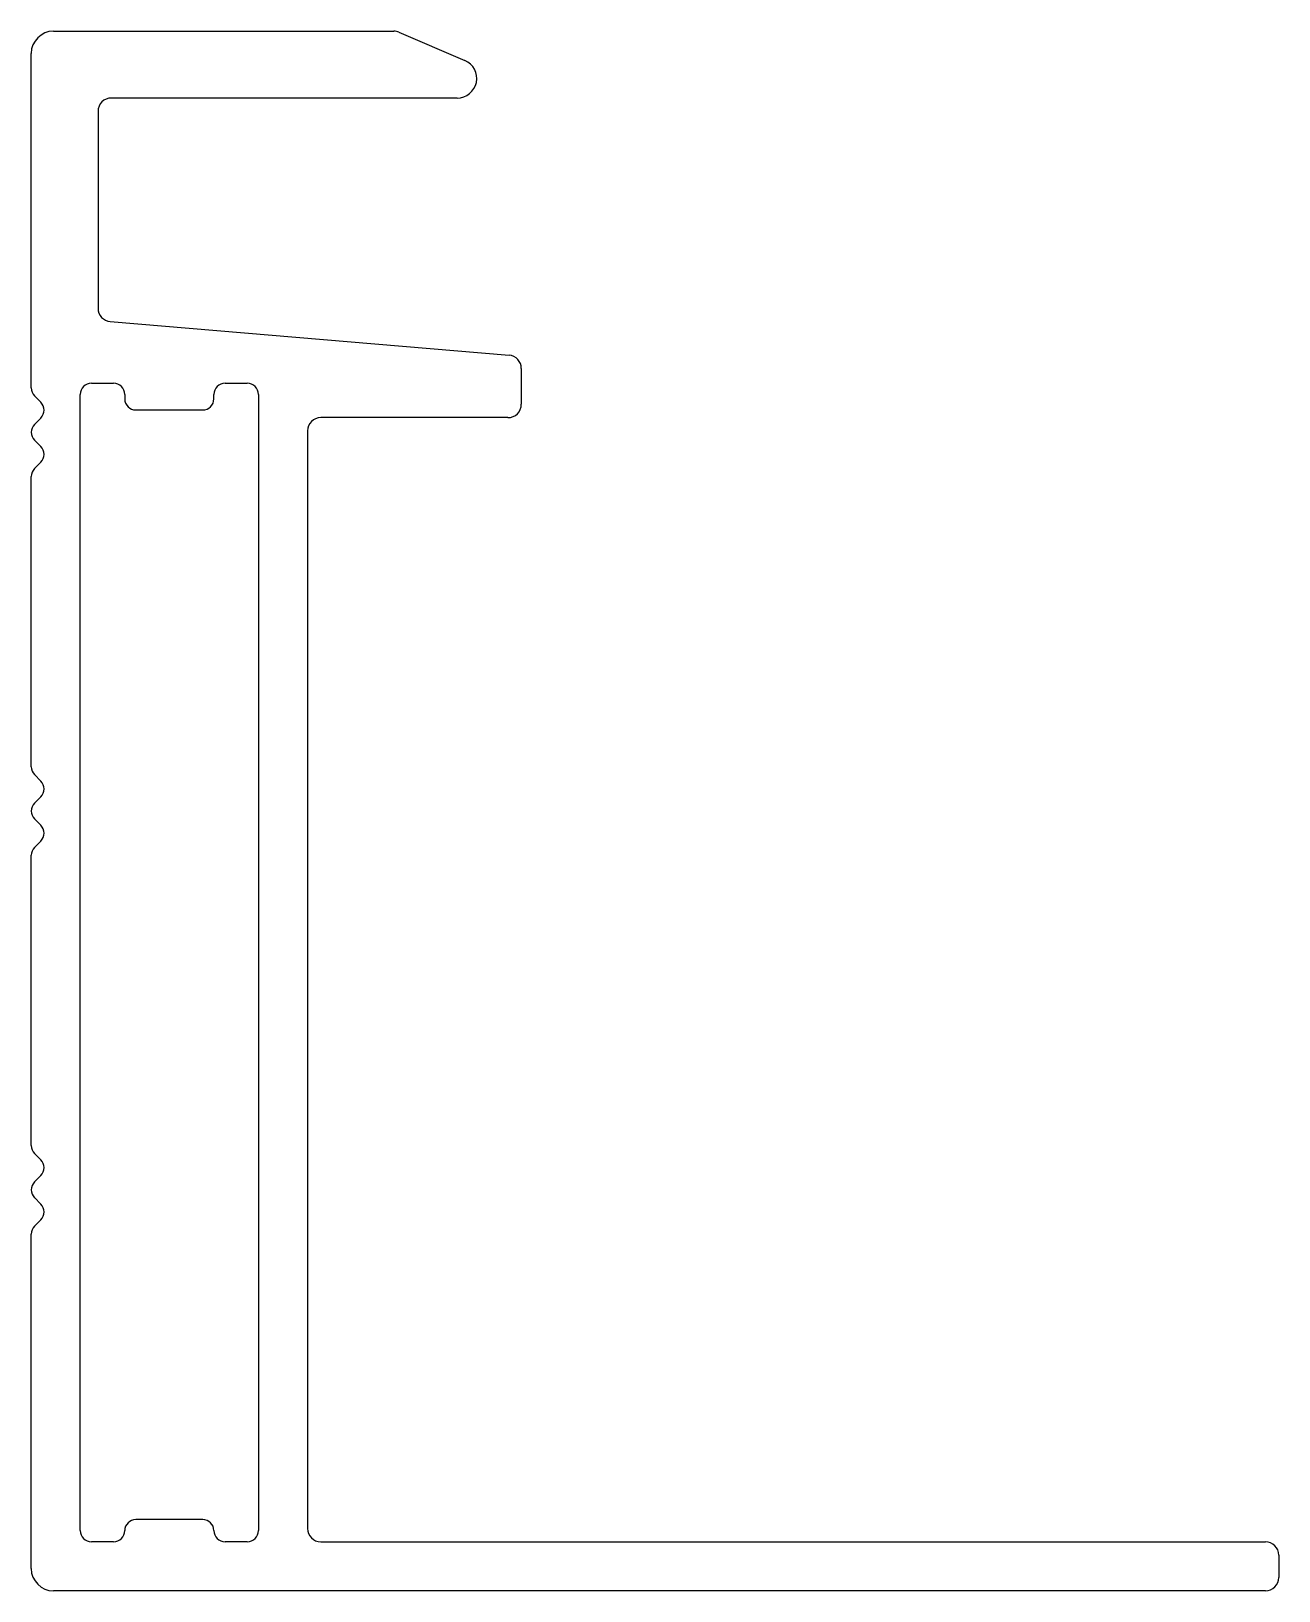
# Model space of a CAD drawing. Extents: x 1.4 to 29.4, y 1.3 to 36.3.
import ezdxf

# ---------------------------------------------------------------- set-up
doc = ezdxf.new("R2010")
doc.units = 0
doc.layers.get('0').update_dxf_attribs({"linetype": 'CONTINUOUS'})

msp = doc.modelspace()

# ---------------------------------------------------------------- linework, layer by layer
for p, q in [((1.881, 36.28), (9.517, 36.28)), ((9.634, 36.256), (11.113, 35.625)), ((1.381, 28.273), (1.381, 35.78)), ((10.941, 34.78), (3.181, 34.78)), ((2.881, 34.48), (2.881, 30.061)), ((3.156, 29.762), (12.106, 29.009)), ((12.381, 28.71), (12.381, 27.908)), ((2.731, 28.38), (3.231, 28.38)), ((5.731, 28.38), (6.231, 28.38)), ((1.597, 27.953), (1.454, 28.096)), ((2.481, 2.63), (2.481, 28.13)), ((3.481, 28.13), (3.481, 28.03)), ((5.481, 28.03), (5.481, 28.13)), ((6.481, 28.13), (6.481, 2.63)), ((3.731, 27.78), (5.231, 27.78)), ((1.454, 27.456), (1.597, 27.599)), ((7.581, 27.308), (7.581, 2.68)), ((12.081, 27.608), (7.881, 27.608)), ((1.597, 26.959), (1.454, 27.103)), ((1.454, 26.463), (1.597, 26.606)), ((1.381, 19.773), (1.381, 26.286)), ((1.597, 19.453), (1.454, 19.596)), ((1.454, 18.956), (1.597, 19.099)), ((1.597, 18.459), (1.454, 18.603)), ((1.454, 17.963), (1.597, 18.106)), ((1.381, 11.273), (1.381, 17.786)), ((1.597, 10.953), (1.454, 11.096)), ((1.454, 10.456), (1.597, 10.599)), ((1.597, 9.959), (1.454, 10.103)), ((1.454, 9.463), (1.597, 9.606)), ((1.381, 1.78), (1.381, 9.286)), ((5.231, 2.88), (3.731, 2.88)), ((3.231, 2.38), (2.731, 2.38)), ((6.231, 2.38), (5.731, 2.38)), ((7.881, 2.38), (29.081, 2.38)), ((29.381, 2.08), (29.381, 1.58)), ((29.081, 1.28), (1.881, 1.28))]:
    msp.add_line(p, q)
for centre, radius, start, end in [((1.881, 35.78), 0.5, 90, 180), ((9.517, 35.98), 0.3, 66.9015, 90), ((10.941, 35.22), 0.44, 270, 66.9015), ((3.181, 34.48), 0.3, 90, 180), ((3.181, 30.061), 0.3, 180, 265.1928), ((12.081, 28.71), 0.3, 0, 85.1928), ((2.731, 28.13), 0.25, 90, 180), ((3.231, 28.13), 0.25, 0, 90), ((5.731, 28.13), 0.25, 90, 180), ((6.231, 28.13), 0.25, 0, 90), ((1.631, 28.273), 0.25, 180, 225), ((3.731, 28.03), 0.25, 180, 270), ((5.231, 28.03), 0.25, 270, 0), ((1.421, 27.776), 0.25, 315, 45), ((12.081, 27.908), 0.3, 270, 0), ((1.631, 27.279), 0.25, 135, 225), ((7.881, 27.308), 0.3, 90, 180), ((1.421, 26.783), 0.25, 315, 45), ((1.631, 26.286), 0.25, 135, 180), ((1.631, 19.773), 0.25, 180, 225), ((1.421, 19.276), 0.25, 315, 45), ((1.631, 18.779), 0.25, 135, 225), ((1.421, 18.283), 0.25, 315, 45), ((1.631, 17.786), 0.25, 135, 180), ((1.631, 11.273), 0.25, 180, 225), ((1.421, 10.776), 0.25, 315, 45), ((1.631, 10.279), 0.25, 135, 225), ((1.421, 9.783), 0.25, 315, 45), ((1.631, 9.286), 0.25, 135, 180), ((3.731, 2.63), 0.25, 90, 180), ((5.231, 2.63), 0.25, 0, 90), ((2.731, 2.63), 0.25, 180, 270), ((3.231, 2.63), 0.25, 270, 360), ((5.731, 2.63), 0.25, 180, 270), ((6.231, 2.63), 0.25, 270, 0), ((7.881, 2.68), 0.3, 180, 270), ((29.081, 2.08), 0.3, 0, 90), ((1.881, 1.78), 0.5, 180, 270), ((29.081, 1.58), 0.3, 270, 0)]:
    msp.add_arc(centre, radius, start, end)

doc.saveas('drawing.dxf')
